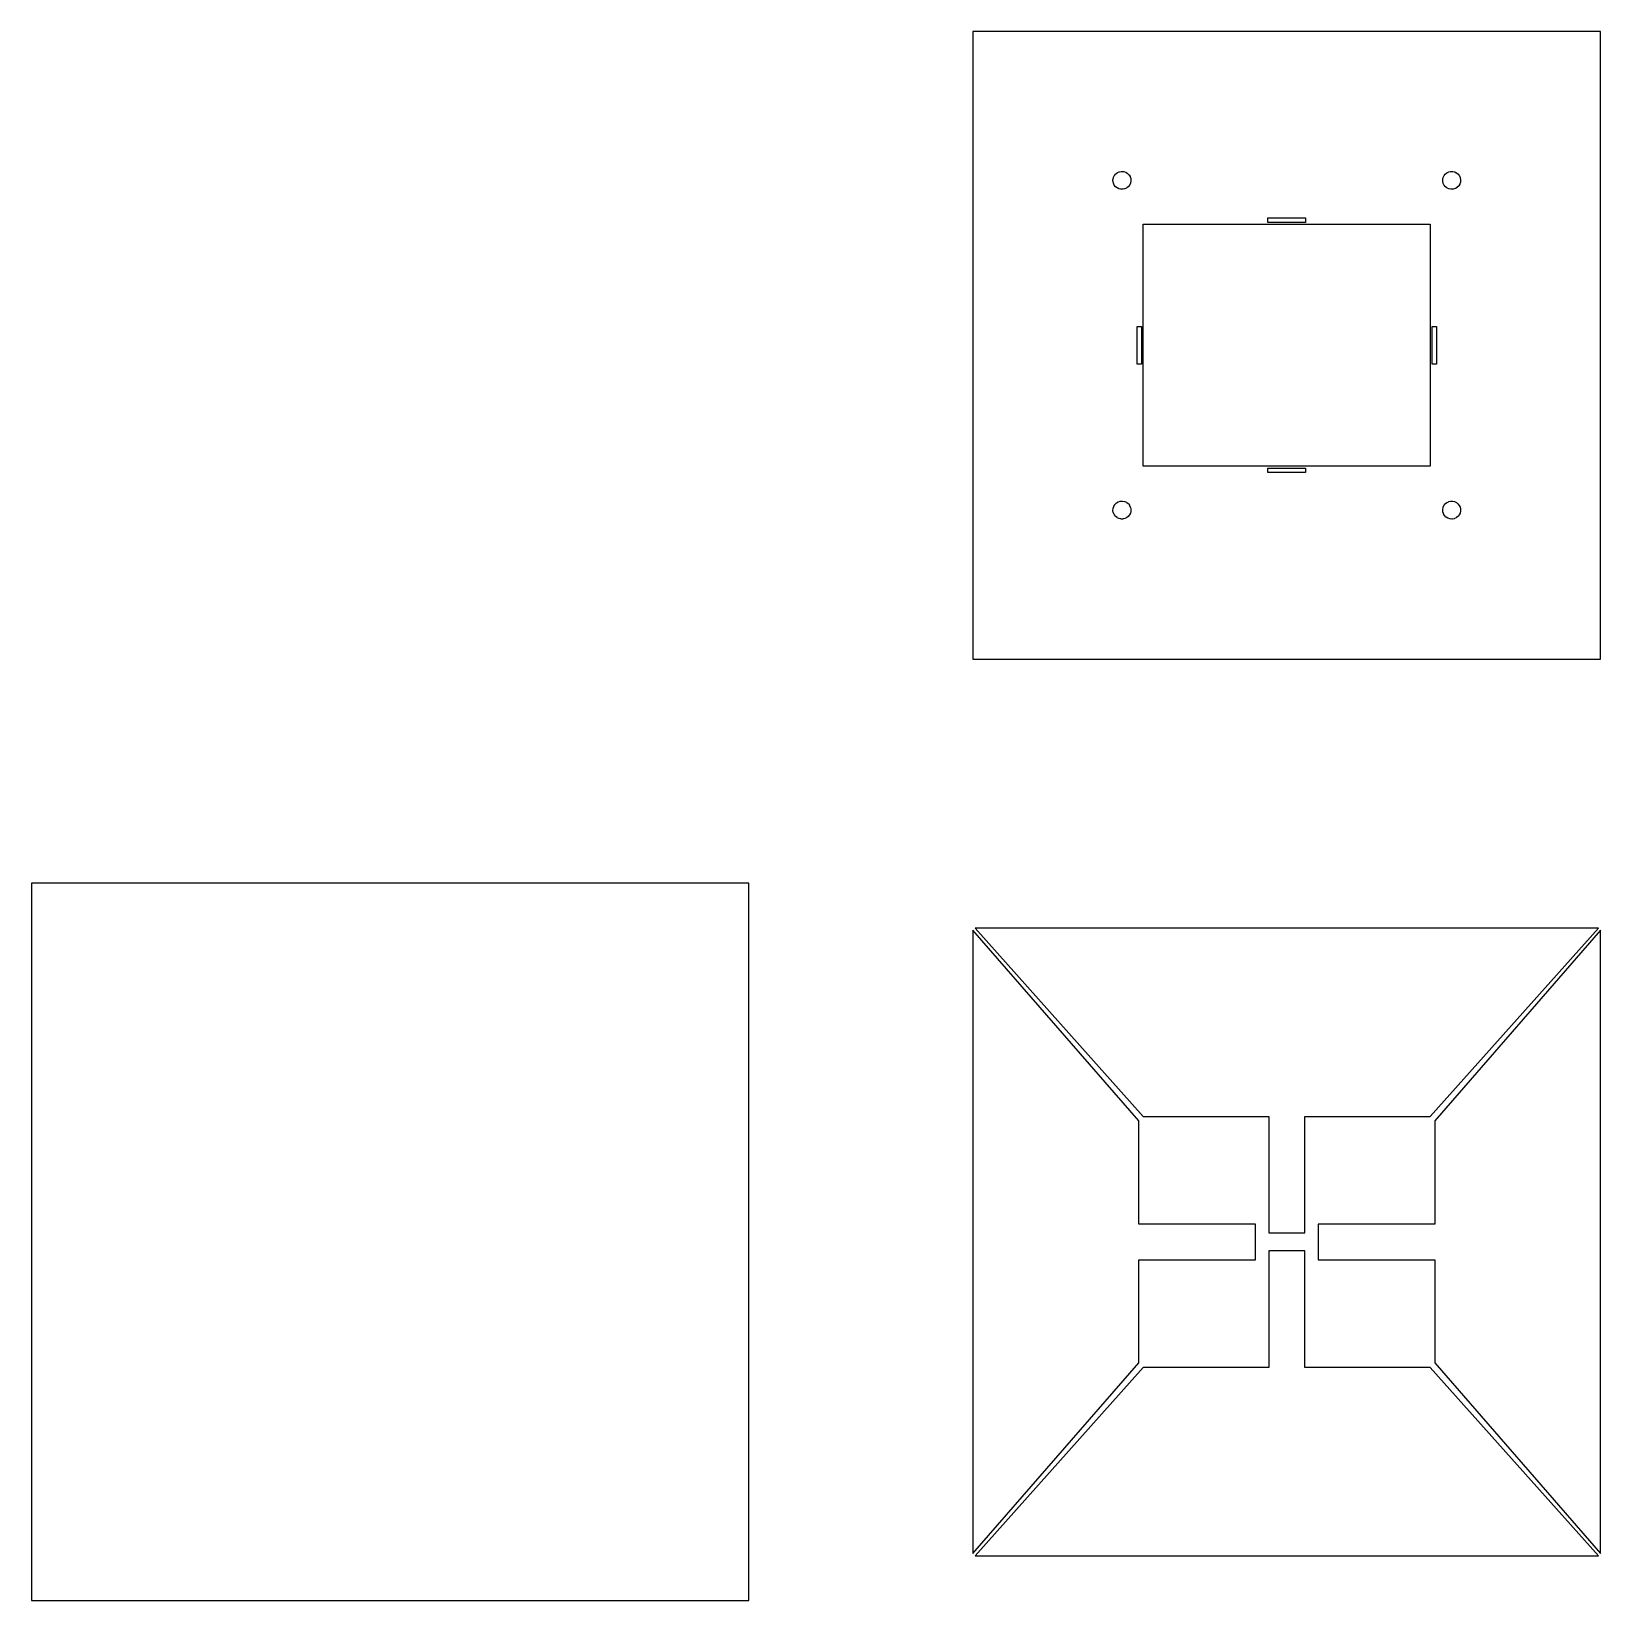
# Model space of a CAD drawing. Header units: metres. Extents: x -40 to 135, y -40 to 135.
import ezdxf

# ---------------------------------------------------------------- set-up
doc = ezdxf.new("R2010")
doc.units = ezdxf.units.M

msp = doc.modelspace()

# ---------------------------------------------------------------- linework, layer by layer
for p, q in [((135, 135), (65, 135)), ((65, 135), (65, 65)), ((135, 65), (135, 135)), ((80.7784, 118.931), (80.8948, 119.077)), ((80.8948, 119.077), (80.9232, 119.105)), ((80.9232, 119.105), (81.0813, 119.229)), ((81.0813, 119.229), (81.1157, 119.25)), ((81.1157, 119.25), (81.2989, 119.332)), ((81.2989, 119.332), (81.3372, 119.344)), ((81.3372, 119.344), (81.5349, 119.381)), ((81.5349, 119.381), (81.575, 119.383)), ((81.575, 119.383), (81.7755, 119.371)), ((81.7755, 119.371), (81.815, 119.364)), ((81.815, 119.364), (82.0068, 119.304)), ((82.0068, 119.304), (82.0435, 119.287)), ((82.0435, 119.287), (82.2154, 119.183)), ((82.2154, 119.183), (82.247, 119.159)), ((82.247, 119.159), (82.3891, 119.017)), ((82.3891, 119.017), (82.4138, 118.985)), ((117.537, 118.914), (117.678, 119.092)), ((117.678, 119.092), (117.855, 119.233)), ((117.855, 119.233), (118.06, 119.33)), ((118.06, 119.33), (118.242, 119.372)), ((118.242, 119.372), (118.281, 119.379)), ((118.281, 119.379), (118.468, 119.379)), ((118.468, 119.379), (118.508, 119.377)), ((118.508, 119.377), (118.69, 119.335)), ((118.69, 119.335), (118.728, 119.323)), ((118.728, 119.323), (118.897, 119.242)), ((118.897, 119.242), (118.931, 119.222)), ((118.931, 119.222), (119.077, 119.105)), ((119.077, 119.105), (119.105, 119.077)), ((119.105, 119.077), (119.229, 118.919)), ((80.6208, 118.468), (80.6232, 118.508)), ((80.6208, 118.281), (80.6208, 118.468)), ((80.628, 118.242), (80.6208, 118.281)), ((80.6232, 118.508), (80.6647, 118.69)), ((80.6695, 118.06), (80.628, 118.242)), ((80.6647, 118.69), (80.6767, 118.728)), ((80.767, 117.855), (80.6695, 118.06)), ((80.6767, 118.728), (80.7576, 118.897)), ((80.7576, 118.897), (80.7784, 118.931)), ((80.9081, 117.678), (80.767, 117.855)), ((81.0856, 117.537), (80.9081, 117.678)), ((81.2904, 117.439), (81.0856, 117.537)), ((81.4723, 117.398), (81.2904, 117.439)), ((81.5119, 117.39), (81.4723, 117.398)), ((81.6985, 117.39), (81.5119, 117.39)), ((81.7386, 117.393), (81.6985, 117.39)), ((81.9205, 117.434), (81.7386, 117.393)), ((81.9588, 117.446), (81.9205, 117.434)), ((82.127, 117.527), (81.9588, 117.446)), ((82.1614, 117.548), (82.127, 117.527)), ((82.3073, 117.664), (82.1614, 117.548)), ((82.3357, 117.693), (82.3073, 117.664)), ((82.4596, 117.851), (82.3357, 117.693)), ((82.4138, 118.985), (82.5178, 118.813)), ((82.4803, 117.885), (82.4596, 117.851)), ((82.5628, 118.068), (82.4803, 117.885)), ((82.5178, 118.813), (82.5343, 118.776)), ((82.5343, 118.776), (82.594, 118.585)), ((82.5748, 118.107), (82.5628, 118.068)), ((82.611, 118.304), (82.5748, 118.107)), ((82.594, 118.585), (82.6013, 118.545)), ((82.6013, 118.545), (82.6134, 118.345)), ((82.6134, 118.345), (82.611, 118.304)), ((117.39, 118.488), (117.398, 118.528)), ((117.39, 118.302), (117.39, 118.488)), ((117.393, 118.261), (117.39, 118.302)), ((117.434, 118.079), (117.393, 118.261)), ((117.398, 118.528), (117.439, 118.71)), ((117.446, 118.041), (117.434, 118.079)), ((117.439, 118.71), (117.537, 118.914)), ((117.527, 117.873), (117.446, 118.041)), ((117.548, 117.839), (117.527, 117.873)), ((117.664, 117.693), (117.548, 117.839)), ((117.693, 117.664), (117.664, 117.693)), ((117.851, 117.54), (117.693, 117.664)), ((117.885, 117.52), (117.851, 117.54)), ((118.068, 117.437), (117.885, 117.52)), ((118.107, 117.425), (118.068, 117.437)), ((118.304, 117.389), (118.107, 117.425)), ((118.345, 117.387), (118.304, 117.389)), ((118.545, 117.399), (118.345, 117.387)), ((118.585, 117.406), (118.545, 117.399)), ((118.776, 117.466), (118.585, 117.406)), ((118.813, 117.482), (118.776, 117.466)), ((118.985, 117.586), (118.813, 117.482)), ((119.017, 117.611), (118.985, 117.586)), ((119.159, 117.753), (119.017, 117.611)), ((119.183, 117.785), (119.159, 117.753)), ((119.287, 117.957), (119.183, 117.785)), ((119.229, 118.919), (119.25, 118.884)), ((119.25, 118.884), (119.332, 118.701)), ((119.304, 117.993), (119.287, 117.957)), ((119.364, 118.185), (119.304, 117.993)), ((119.332, 118.701), (119.344, 118.663)), ((119.344, 118.663), (119.381, 118.465)), ((119.371, 118.224), (119.364, 118.185)), ((119.383, 118.425), (119.371, 118.224)), ((119.381, 118.465), (119.383, 118.425)), ((97.9, 113.7), (97.9, 114.2)), ((97.9, 114.2), (102.1, 114.2)), ((102.1, 114.2), (102.1, 113.7)), ((84, 86.5), (84, 113.5)), ((84, 113.5), (116, 113.5)), ((102.1, 113.7), (97.9, 113.7)), ((116, 113.5), (116, 86.5)), ((83.3, 97.9), (83.3, 102.1)), ((83.3, 102.1), (83.8, 102.1)), ((83.8, 102.1), (83.8, 97.9)), ((116.2, 97.9), (116.2, 102.1)), ((116.2, 102.1), (116.7, 102.1)), ((116.7, 102.1), (116.7, 97.9)), ((83.8, 97.9), (83.3, 97.9)), ((116.7, 97.9), (116.2, 97.9)), ((116, 86.5), (84, 86.5)), ((97.9, 85.8), (97.9, 86.3)), ((97.9, 86.3), (102.1, 86.3)), ((102.1, 85.8), (97.9, 85.8)), ((102.1, 86.3), (102.1, 85.8)), ((80.8414, 82.247), (80.9834, 82.3891)), ((80.9834, 82.3891), (81.0151, 82.4138)), ((81.0151, 82.4138), (81.187, 82.5178)), ((81.187, 82.5178), (81.2236, 82.5343)), ((81.2236, 82.5343), (81.4154, 82.594)), ((81.4154, 82.594), (81.4549, 82.6013)), ((81.4549, 82.6013), (81.6555, 82.6134)), ((81.6555, 82.6134), (81.6956, 82.611)), ((81.6956, 82.611), (81.8932, 82.5748)), ((81.8932, 82.5748), (81.9315, 82.5628)), ((81.9315, 82.5628), (82.1147, 82.4803)), ((82.1147, 82.4803), (82.1491, 82.4596)), ((82.1491, 82.4596), (82.3073, 82.3357)), ((82.3073, 82.3357), (82.3357, 82.3073)), ((82.3357, 82.3073), (82.452, 82.1614)), ((117.54, 82.1491), (117.664, 82.3073)), ((117.664, 82.3073), (117.693, 82.3357)), ((117.693, 82.3357), (117.839, 82.452)), ((117.839, 82.452), (117.873, 82.4728)), ((117.873, 82.4728), (118.041, 82.5538)), ((118.041, 82.5538), (118.079, 82.5657)), ((118.079, 82.5657), (118.261, 82.6073)), ((118.261, 82.6073), (118.302, 82.6097)), ((118.302, 82.6097), (118.488, 82.6097)), ((118.488, 82.6097), (118.528, 82.6024)), ((118.528, 82.6024), (118.71, 82.5609)), ((118.71, 82.5609), (118.914, 82.4635)), ((118.914, 82.4635), (119.092, 82.3223)), ((119.092, 82.3223), (119.233, 82.1448)), ((80.617, 81.575), (80.6292, 81.7755)), ((80.6195, 81.5349), (80.617, 81.575)), ((80.6557, 81.3372), (80.6195, 81.5349)), ((80.6292, 81.7755), (80.6364, 81.815)), ((80.6364, 81.815), (80.6962, 82.0068)), ((80.6676, 81.2989), (80.6557, 81.3372)), ((80.7501, 81.1157), (80.6676, 81.2989)), ((80.6962, 82.0068), (80.7127, 82.0435)), ((80.7127, 82.0435), (80.8166, 82.2154)), ((80.7709, 81.0813), (80.7501, 81.1157)), ((80.8948, 80.9232), (80.7709, 81.0813)), ((80.8166, 82.2154), (80.8414, 82.247)), ((80.9232, 80.8948), (80.8948, 80.9232)), ((81.0691, 80.7784), (80.9232, 80.8948)), ((81.1035, 80.7576), (81.0691, 80.7784)), ((81.2716, 80.6767), (81.1035, 80.7576)), ((81.3099, 80.6647), (81.2716, 80.6767)), ((81.4919, 80.6232), (81.3099, 80.6647)), ((81.532, 80.6208), (81.4919, 80.6232)), ((81.7186, 80.6208), (81.532, 80.6208)), ((81.7581, 80.628), (81.7186, 80.6208)), ((81.94, 80.6695), (81.7581, 80.628)), ((82.1448, 80.767), (81.94, 80.6695)), ((82.3223, 80.9081), (82.1448, 80.767)), ((82.4635, 81.0856), (82.3223, 80.9081)), ((82.452, 82.1614), (82.4728, 82.127)), ((82.5609, 81.2904), (82.4635, 81.0856)), ((82.4728, 82.127), (82.5538, 81.9588)), ((82.5538, 81.9588), (82.5657, 81.9205)), ((82.6024, 81.4723), (82.5609, 81.2904)), ((82.5657, 81.9205), (82.6073, 81.7386)), ((82.6097, 81.5119), (82.6024, 81.4723)), ((82.6073, 81.7386), (82.6097, 81.6985)), ((82.6097, 81.6985), (82.6097, 81.5119)), ((117.387, 81.6555), (117.389, 81.6956)), ((117.399, 81.4549), (117.387, 81.6555)), ((117.389, 81.6956), (117.425, 81.8932)), ((117.406, 81.4154), (117.399, 81.4549)), ((117.466, 81.2236), (117.406, 81.4154)), ((117.425, 81.8932), (117.437, 81.9315)), ((117.437, 81.9315), (117.52, 82.1147)), ((117.482, 81.187), (117.466, 81.2236)), ((117.586, 81.0151), (117.482, 81.187)), ((117.52, 82.1147), (117.54, 82.1491)), ((117.611, 80.9834), (117.586, 81.0151)), ((117.753, 80.8414), (117.611, 80.9834)), ((117.785, 80.8166), (117.753, 80.8414)), ((117.957, 80.7127), (117.785, 80.8166)), ((117.993, 80.6962), (117.957, 80.7127)), ((118.185, 80.6364), (117.993, 80.6962)), ((118.224, 80.6292), (118.185, 80.6364)), ((118.425, 80.617), (118.224, 80.6292)), ((118.465, 80.6195), (118.425, 80.617)), ((118.663, 80.6557), (118.465, 80.6195)), ((118.701, 80.6676), (118.663, 80.6557)), ((118.884, 80.7501), (118.701, 80.6676)), ((118.919, 80.7709), (118.884, 80.7501)), ((119.077, 80.8948), (118.919, 80.7709)), ((119.105, 80.9232), (119.077, 80.8948)), ((119.222, 81.0691), (119.105, 80.9232)), ((119.242, 81.1035), (119.222, 81.0691)), ((119.233, 82.1448), (119.33, 81.94)), ((119.323, 81.2716), (119.242, 81.1035)), ((119.335, 81.3099), (119.323, 81.2716)), ((119.33, 81.94), (119.372, 81.7581)), ((119.377, 81.4919), (119.335, 81.3099)), ((119.372, 81.7581), (119.379, 81.7186)), ((119.379, 81.532), (119.377, 81.4919)), ((119.379, 81.7186), (119.379, 81.532)), ((65, 65), (135, 65)), ((40, 40), (-40, 40)), ((-40, 40), (-40, -40)), ((40, -40), (40, 40)), ((134.75, 35), (65.25, 35)), ((65.25, 35), (84, 14)), ((116, 14), (134.75, 35)), ((83.5, 13.5), (65, 34.75)), ((65, 34.75), (65, -34.75)), ((135, 34.75), (116.5, 13.5)), ((135, -34.75), (135, 34.75)), ((84, 14), (98, 14)), ((98, 14), (98, 1)), ((102, 14), (116, 14)), ((102, 1), (102, 14)), ((83.5, 2), (83.5, 13.5)), ((116.5, 13.5), (116.5, 2)), ((96.5, 2), (83.5, 2)), ((96.5, -2), (96.5, 2)), ((116.5, 2), (103.5, 2)), ((103.5, 2), (103.5, -2)), ((98, 1), (102, 1)), ((102, -1), (98, -1)), ((98, -1), (98, -14)), ((102, -14), (102, -1)), ((83.5, -13.5), (83.5, -2)), ((83.5, -2), (96.5, -2)), ((103.5, -2), (116.5, -2)), ((116.5, -2), (116.5, -13.5)), ((65, -34.75), (83.5, -13.5)), ((84, -14), (65.25, -35)), ((98, -14), (84, -14)), ((116, -14), (102, -14)), ((134.75, -35), (116, -14)), ((116.5, -13.5), (135, -34.75)), ((65.25, -35), (134.75, -35)), ((-40, -40), (40, -40))]:
    msp.add_line(p, q)

doc.saveas('drawing.dxf')
